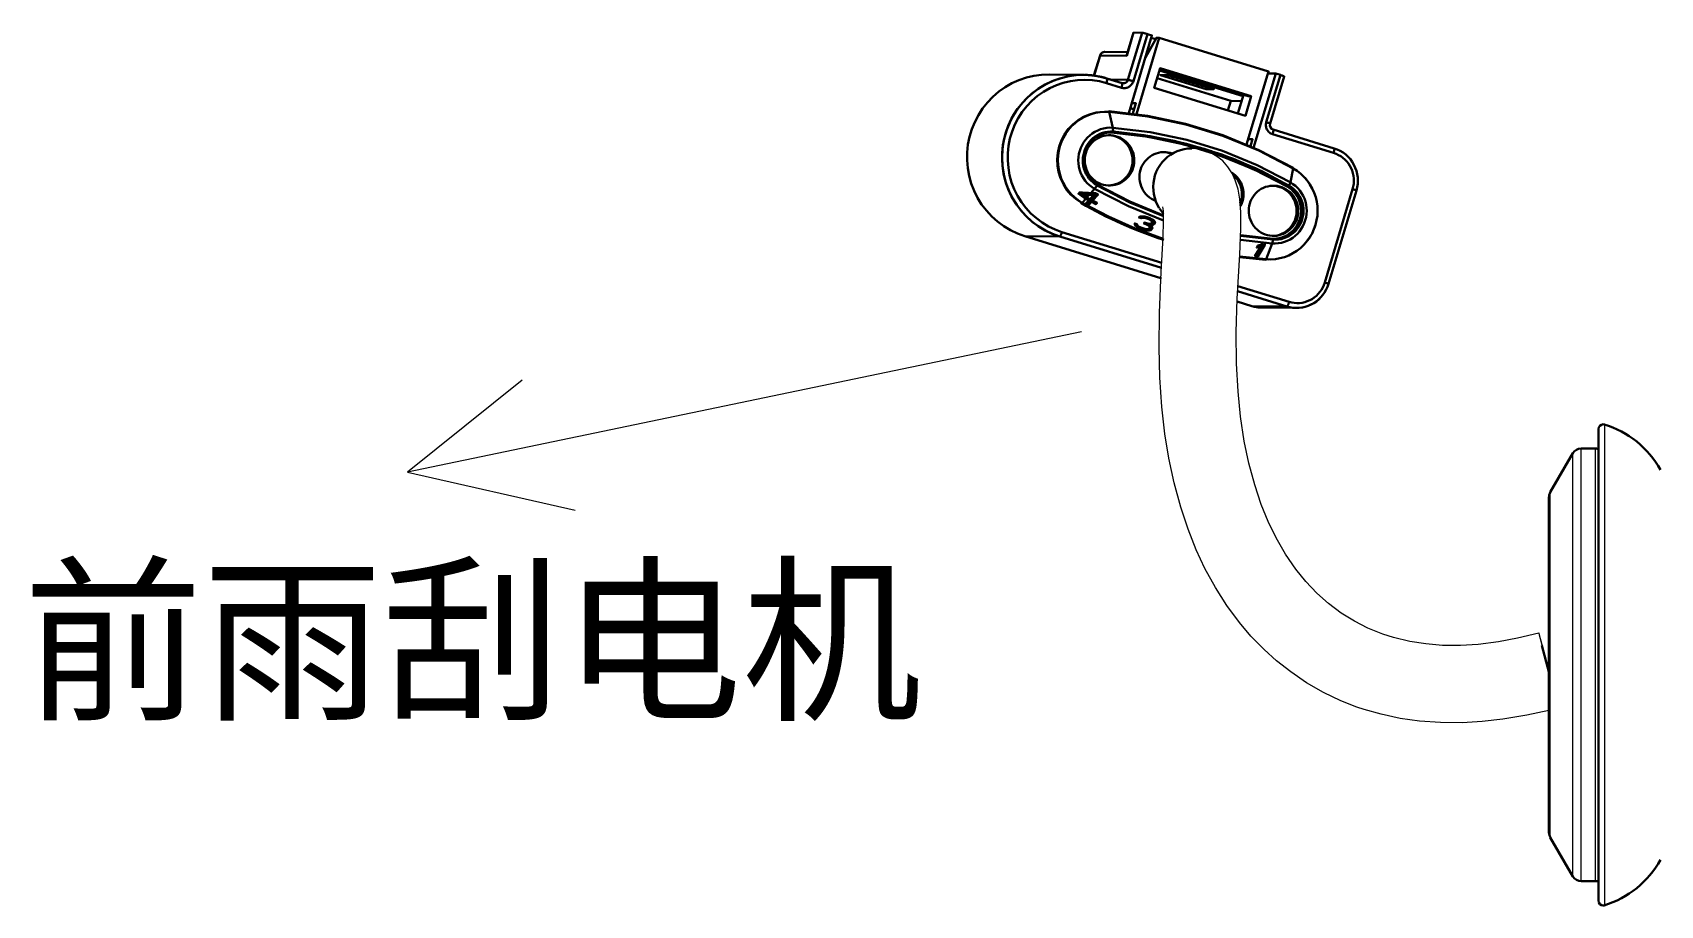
# Model space of a CAD drawing. Header units: millimetres. Extents: x 6 to 3615, y -854 to 0.
# Drawn here: x 126.8 to 158.12, y -105.99 to -89.21 of the extents above; entities that cross this region are included whole.
import ezdxf

# ---------------------------------------------------------------- set-up
doc = ezdxf.new("R2010")
doc.units = ezdxf.units.MM
doc.styles.add('4eff5b8b_Style', font='simfang.ttf')

msp = doc.modelspace()

# ---------------------------------------------------------------- linework, layer by layer
at = {"linetype": 'Continuous', "lineweight": 30}
for points in [[(147.987, -89.206), (147.855, -89.651), (147.987, -89.206), (147.986, -89.207)], [(147.986, -89.207), (147.858, -89.636)], [(148.148, -89.208), (147.987, -89.206), (148.148, -89.208), (147.877, -90.115), (148.148, -89.208)], [(148.251, -89.235), (147.981, -90.142), (148.251, -89.235), (148.339, -89.262), (148.251, -89.235)], [(147.987, -89.206), (147.986, -89.206), (147.986, -89.207)], [(148.252, -89.235), (148.244, -89.233), (148.236, -89.23), (148.227, -89.228), (148.219, -89.225), (148.211, -89.223), (148.203, -89.221), (148.195, -89.219), (148.189, -89.217), (148.182, -89.215), (148.176, -89.214), (148.17, -89.212), (148.165, -89.211), (148.16, -89.21), (148.156, -89.209), (148.152, -89.208), (148.15, -89.208), (148.148, -89.208)], [(148.339, -89.262), (147.893, -90.755), (148.339, -89.262)], [(148.479, -89.305), (148.041, -90.774), (148.479, -89.305)], [(148.213, -89.684), (148.425, -89.305), (148.479, -89.305), (150.582, -89.952), (148.479, -89.305), (148.425, -89.305), (148.213, -89.684)], [(148.326, -89.306), (148.41, -89.331), (148.326, -89.306)], [(147.34, -89.645), (147.224, -90.034)], [(147.341, -89.645), (147.225, -90.034), (147.341, -89.645), (147.34, -89.645)], [(147.341, -89.645), (147.34, -89.645), (147.34, -89.645)], [(147.43, -89.579), (147.421, -89.579), (147.413, -89.58), (147.405, -89.582), (147.397, -89.585), (147.389, -89.588), (147.382, -89.592), (147.375, -89.597), (147.368, -89.603), (147.362, -89.608), (147.357, -89.615), (147.352, -89.622), (147.348, -89.629), (147.344, -89.637), (147.341, -89.645)], [(147.855, -89.651), (147.341, -89.645), (147.855, -89.651)], [(147.873, -89.584), (147.43, -89.579)], [(146.364, -90.012), (146.216, -90.018), (146.068, -90.038), (145.923, -90.072), (145.781, -90.12), (145.644, -90.181), (145.514, -90.255), (145.392, -90.342), (145.278, -90.44), (145.175, -90.548), (145.081, -90.666), (144.999, -90.793), (144.929, -90.927), (144.872, -91.067), (144.829, -91.211), (144.799, -91.36), (144.783, -91.51), (144.782, -91.662), (144.794, -91.813), (144.822, -91.961), (144.862, -92.107), (144.916, -92.248), (144.983, -92.383), (145.062, -92.511), (145.154, -92.631), (145.256, -92.742), (145.367, -92.842), (145.488, -92.931), (145.616, -93.008), (145.752, -93.072), (145.892, -93.122)], [(146.364, -90.012), (146.216, -90.018), (146.068, -90.038), (145.923, -90.072), (145.781, -90.12), (145.644, -90.181), (145.514, -90.255), (145.392, -90.342), (145.278, -90.44), (145.175, -90.548), (145.081, -90.666), (144.999, -90.793), (144.929, -90.927), (144.872, -91.067), (144.829, -91.211), (144.799, -91.36), (144.783, -91.51), (144.782, -91.662), (144.794, -91.813), (144.822, -91.961), (144.862, -92.107), (144.916, -92.248), (144.983, -92.383), (145.062, -92.511), (145.154, -92.631), (145.256, -92.742), (145.367, -92.842), (145.488, -92.931), (145.616, -93.008), (145.752, -93.072), (145.892, -93.122)], [(147.474, -90.088), (147.325, -90.051), (147.173, -90.028), (147.02, -90.02), (146.866, -90.028), (146.714, -90.051), (146.565, -90.089), (146.421, -90.141), (146.282, -90.208), (146.15, -90.288), (146.027, -90.381), (145.913, -90.486), (145.81, -90.602), (145.719, -90.727), (145.64, -90.861), (145.574, -91.002), (145.522, -91.149), (145.485, -91.3), (145.462, -91.454), (145.455, -91.61), (145.462, -91.766), (145.485, -91.92), (145.522, -92.071), (145.574, -92.218), (145.64, -92.359), (145.719, -92.493), (145.81, -92.618), (145.913, -92.734), (146.027, -92.838), (146.151, -92.931), (146.282, -93.011), (146.421, -93.078), (146.566, -93.13)], [(147.474, -90.088), (147.33, -90.052), (147.182, -90.029), (147.034, -90.02), (146.884, -90.026), (146.737, -90.046), (146.592, -90.081), (146.451, -90.129), (146.315, -90.191), (146.186, -90.265), (146.064, -90.352), (145.95, -90.45), (145.846, -90.559), (145.753, -90.676), (145.671, -90.803), (145.602, -90.937), (145.545, -91.077), (145.502, -91.222), (145.473, -91.37), (145.457, -91.52), (145.456, -91.672), (145.469, -91.822), (145.496, -91.971), (145.537, -92.116), (145.591, -92.257), (145.658, -92.392), (145.737, -92.52), (145.828, -92.64), (145.93, -92.75), (146.042, -92.85), (146.163, -92.939), (146.29, -93.016), (146.426, -93.08), (146.566, -93.13)], [(147.463, -90.178), (147.327, -90.143), (147.189, -90.121), (147.049, -90.113), (146.909, -90.119), (146.769, -90.138), (146.633, -90.17), (146.5, -90.216), (146.373, -90.274), (146.25, -90.344), (146.135, -90.426), (146.029, -90.518), (145.931, -90.62), (145.843, -90.731), (145.767, -90.85), (145.701, -90.976), (145.648, -91.108), (145.607, -91.244), (145.579, -91.384), (145.565, -91.526), (145.564, -91.668), (145.576, -91.81), (145.601, -91.95), (145.64, -92.087), (145.69, -92.22), (145.753, -92.347), (145.828, -92.467), (145.914, -92.579), (146.01, -92.684), (146.115, -92.778), (146.229, -92.861), (146.349, -92.933), (146.476, -92.994), (146.608, -93.042)], [(147.038, -90.02), (146.364, -90.012)], [(147.463, -90.178), (147.466, -90.169), (147.468, -90.161), (147.47, -90.153), (147.472, -90.144), (147.474, -90.137), (147.475, -90.129), (147.476, -90.123), (147.477, -90.116), (147.478, -90.11), (147.478, -90.105), (147.478, -90.1), (147.478, -90.096), (147.478, -90.094), (147.477, -90.091), (147.476, -90.089), (147.474, -90.088)], [(147.463, -90.178), (147.466, -90.169), (147.468, -90.161), (147.47, -90.153), (147.472, -90.145), (147.474, -90.138), (147.475, -90.131), (147.476, -90.124), (147.477, -90.118), (147.478, -90.112), (147.478, -90.107), (147.478, -90.102), (147.478, -90.098), (147.478, -90.095), (147.477, -90.092), (147.476, -90.09), (147.475, -90.089), (147.474, -90.088)], [(147.753, -90.266), (147.463, -90.178), (147.753, -90.266)], [(147.764, -90.178), (147.474, -90.088)], [(147.877, -90.115), (147.549, -90.111), (147.877, -90.115)], [(147.753, -90.266), (147.77, -90.271), (147.787, -90.274), (147.806, -90.274), (147.824, -90.274), (147.841, -90.271), (147.859, -90.266), (147.876, -90.26), (147.892, -90.252), (147.907, -90.243), (147.922, -90.232), (147.935, -90.22), (147.947, -90.207), (147.958, -90.192), (147.967, -90.176), (147.975, -90.16), (147.981, -90.142)], [(147.753, -90.266), (147.755, -90.258), (147.757, -90.25), (147.759, -90.241), (147.761, -90.233), (147.763, -90.225), (147.764, -90.218), (147.765, -90.211), (147.766, -90.205), (147.767, -90.199), (147.767, -90.194), (147.768, -90.189), (147.767, -90.185), (147.767, -90.182), (147.766, -90.18), (147.765, -90.178), (147.764, -90.178)], [(147.753, -90.266), (147.755, -90.258), (147.757, -90.25), (147.759, -90.241), (147.761, -90.233), (147.763, -90.225), (147.764, -90.218), (147.765, -90.211), (147.766, -90.205), (147.767, -90.199), (147.767, -90.194), (147.768, -90.189), (147.767, -90.185), (147.767, -90.182), (147.766, -90.18), (147.765, -90.178), (147.764, -90.178)], [(147.763, -90.177), (147.771, -90.18), (147.78, -90.181), (147.788, -90.181), (147.797, -90.181), (147.805, -90.18), (147.813, -90.178), (147.821, -90.176), (147.829, -90.172), (147.836, -90.168), (147.843, -90.164), (147.85, -90.158), (147.856, -90.152), (147.862, -90.146), (147.867, -90.139), (147.871, -90.131), (147.874, -90.124), (147.877, -90.115)], [(147.981, -90.142), (147.973, -90.14), (147.965, -90.138), (147.956, -90.135), (147.948, -90.133), (147.94, -90.13), (147.932, -90.128), (147.925, -90.126), (147.918, -90.124), (147.911, -90.123), (147.904, -90.121), (147.898, -90.119), (147.894, -90.118), (147.889, -90.117), (147.885, -90.116), (147.882, -90.116), (147.879, -90.115), (147.877, -90.115)], [(147.981, -90.142), (147.972, -90.14), (147.963, -90.137), (147.954, -90.135), (147.946, -90.132), (147.938, -90.13), (147.929, -90.127), (147.922, -90.125), (147.914, -90.124), (147.907, -90.122), (147.901, -90.12), (147.895, -90.119), (147.89, -90.117), (147.885, -90.116), (147.882, -90.116), (147.879, -90.115), (147.877, -90.115)], [(148.495, -89.893), (148.384, -90.266), (150.136, -90.805), (148.384, -90.266), (148.495, -89.893)], [(149.857, -90.52), (148.438, -90.084), (149.857, -90.52)], [(150.093, -90.432), (148.482, -89.936), (150.093, -90.432)], [(150.193, -90.431), (148.491, -89.908), (150.193, -90.431)], [(150.247, -90.432), (148.495, -89.893), (150.247, -90.432), (150.193, -90.431), (150.247, -90.432), (150.136, -90.805), (150.247, -90.432)], [(148.654, -90.024), (148.503, -90.023), (149.379, -90.292), (148.503, -90.023), (148.654, -90.024)], [(149.53, -90.294), (148.654, -90.024), (149.53, -90.294), (149.379, -90.292), (149.392, -90.251), (149.379, -90.292), (149.53, -90.294)], [(150.582, -89.952), (150.161, -91.362), (150.582, -89.952)], [(150.722, -89.995), (150.296, -91.421), (150.722, -89.995)], [(150.81, -90.022), (150.538, -90.929), (150.81, -90.022)], [(150.569, -89.993), (150.722, -89.995), (150.81, -90.022), (150.722, -89.995), (150.569, -89.993)], [(150.883, -90.048), (150.612, -90.956)], [(150.883, -90.048), (150.882, -90.048), (150.881, -90.047), (150.879, -90.046), (150.877, -90.045), (150.874, -90.043), (150.87, -90.042), (150.865, -90.04), (150.86, -90.038), (150.854, -90.036), (150.847, -90.034), (150.841, -90.031), (150.833, -90.029), (150.826, -90.026), (150.818, -90.024), (150.809, -90.022)], [(149.994, -90.761), (150.101, -90.403), (149.994, -90.761)], [(147.518, -90.731), (147.43, -90.729), (147.341, -90.735), (147.253, -90.75), (147.168, -90.773), (147.085, -90.805), (147.005, -90.845), (146.929, -90.893), (146.859, -90.947), (146.794, -91.008), (146.734, -91.076), (146.682, -91.148), (146.637, -91.226), (146.599, -91.308), (146.569, -91.393), (146.547, -91.48), (146.534, -91.569), (146.529, -91.659), (146.533, -91.749), (146.545, -91.838), (146.566, -91.926), (146.595, -92.011), (146.632, -92.093), (146.677, -92.171), (146.728, -92.244), (146.787, -92.312), (146.851, -92.374), (146.922, -92.429), (146.996, -92.478)], [(147.518, -90.731), (147.43, -90.729), (147.341, -90.735), (147.253, -90.75), (147.168, -90.773), (147.085, -90.805), (147.005, -90.845), (146.929, -90.893), (146.859, -90.947), (146.794, -91.008), (146.734, -91.076), (146.682, -91.148), (146.637, -91.226), (146.599, -91.308), (146.569, -91.393), (146.547, -91.48), (146.534, -91.569), (146.529, -91.659), (146.533, -91.749), (146.545, -91.838), (146.566, -91.926), (146.595, -92.011), (146.632, -92.093), (146.677, -92.171), (146.728, -92.244), (146.787, -92.312), (146.851, -92.374), (146.922, -92.429), (146.996, -92.478)], [(147.518, -90.731), (147.517, -90.727), (147.516, -90.724), (147.515, -90.721), (147.514, -90.719), (147.513, -90.718), (147.511, -90.718)], [(151.058, -91.809), (150.394, -91.465), (149.701, -91.182), (148.986, -90.962), (148.254, -90.807), (147.511, -90.718)], [(147.518, -90.731), (147.517, -90.727), (147.516, -90.724), (147.515, -90.721), (147.514, -90.719), (147.513, -90.718), (147.511, -90.718)], [(151.059, -91.819), (150.395, -91.476), (149.704, -91.194), (148.99, -90.974), (148.26, -90.819), (147.518, -90.731)], [(151.059, -91.819), (150.395, -91.476), (149.704, -91.194), (148.99, -90.974), (148.26, -90.819), (147.518, -90.731)], [(147.518, -90.731), (147.587, -91.037), (147.518, -90.731)], [(147.922, -90.659), (147.997, -90.682), (147.922, -90.659)], [(147.922, -90.66), (147.997, -90.683)], [(148.032, -90.567), (147.972, -90.765), (148.032, -90.567), (147.95, -90.566), (148.032, -90.567)], [(149.802, -90.703), (149.857, -90.52), (149.802, -90.703)], [(150.065, -90.523), (149.857, -90.52), (150.065, -90.523)], [(147.587, -91.037), (147.528, -91.035), (147.468, -91.04), (147.409, -91.05), (147.352, -91.066), (147.296, -91.087), (147.242, -91.114), (147.192, -91.146), (147.144, -91.183), (147.1, -91.224), (147.06, -91.269), (147.025, -91.318), (146.995, -91.37), (146.969, -91.425), (146.949, -91.482), (146.934, -91.541), (146.925, -91.601), (146.922, -91.662), (146.925, -91.722), (146.933, -91.782), (146.947, -91.841), (146.967, -91.899), (146.991, -91.954), (147.021, -92.006), (147.056, -92.056), (147.095, -92.101), (147.139, -92.143), (147.186, -92.18), (147.236, -92.212)], [(147.587, -91.037), (147.528, -91.035), (147.468, -91.04), (147.409, -91.05), (147.352, -91.066), (147.296, -91.087), (147.242, -91.114), (147.192, -91.146), (147.144, -91.183), (147.1, -91.224), (147.06, -91.269), (147.025, -91.318), (146.995, -91.37), (146.969, -91.425), (146.949, -91.482), (146.934, -91.541), (146.925, -91.601), (146.922, -91.662), (146.925, -91.722), (146.933, -91.782), (146.947, -91.841), (146.967, -91.899), (146.991, -91.954), (147.021, -92.006), (147.056, -92.056), (147.095, -92.101), (147.139, -92.143), (147.186, -92.18), (147.236, -92.212)], [(147.595, -91.111), (147.543, -91.11), (147.49, -91.113), (147.438, -91.123), (147.387, -91.137), (147.338, -91.155), (147.291, -91.179), (147.246, -91.207), (147.204, -91.239), (147.165, -91.276), (147.13, -91.316), (147.099, -91.359), (147.072, -91.405), (147.05, -91.453), (147.032, -91.504), (147.019, -91.556), (147.011, -91.609), (147.009, -91.662), (147.01, -91.716), (147.018, -91.769), (147.03, -91.82), (147.047, -91.871), (147.069, -91.92), (147.096, -91.966), (147.126, -92.01), (147.161, -92.05), (147.199, -92.086), (147.241, -92.119), (147.286, -92.148)], [(147.594, -91.127), (147.543, -91.126), (147.492, -91.13), (147.441, -91.139), (147.392, -91.152), (147.344, -91.17), (147.298, -91.193), (147.255, -91.221), (147.214, -91.252), (147.177, -91.287), (147.142, -91.326), (147.112, -91.368), (147.086, -91.413), (147.065, -91.46), (147.047, -91.508), (147.035, -91.559), (147.027, -91.61), (147.024, -91.662), (147.026, -91.714), (147.034, -91.765), (147.046, -91.816), (147.062, -91.865), (147.083, -91.912), (147.109, -91.957), (147.139, -92), (147.173, -92.039), (147.21, -92.074), (147.25, -92.106), (147.293, -92.134)], [(147.546, -91.126), (147.562, -91.127), (147.545, -91.126)], [(150.939, -92.165), (150.305, -91.837), (149.645, -91.568), (148.965, -91.358), (148.268, -91.211), (147.562, -91.127)], [(150.938, -92.165), (150.414, -91.888), (149.869, -91.652), (149.307, -91.456), (148.732, -91.302), (148.149, -91.192), (147.562, -91.127)], [(147.594, -91.127), (147.562, -91.127), (147.594, -91.127)], [(151.001, -92.086), (150.362, -91.756), (149.696, -91.483), (149.007, -91.271), (148.303, -91.122), (147.587, -91.037)], [(151.001, -92.086), (150.362, -91.756), (149.696, -91.483), (149.007, -91.271), (148.303, -91.122), (147.587, -91.037)], [(147.587, -91.037), (147.595, -91.111), (147.587, -91.037)], [(150.971, -92.166), (150.446, -91.889), (149.901, -91.652), (149.339, -91.456), (148.765, -91.303), (148.181, -91.193), (147.594, -91.127)], [(150.971, -92.166), (150.337, -91.838), (149.677, -91.568), (148.997, -91.359), (148.3, -91.211), (147.594, -91.127)], [(150.978, -92.152), (150.345, -91.823), (149.684, -91.553), (149.002, -91.343), (148.304, -91.196), (147.595, -91.111)], [(150.978, -92.151), (150.453, -91.874), (149.907, -91.637), (149.344, -91.44), (148.768, -91.287), (148.184, -91.177), (147.595, -91.111)], [(150.538, -90.929), (150.534, -90.947), (150.532, -90.965), (150.531, -90.983), (150.532, -91.001), (150.534, -91.019), (150.538, -91.037), (150.545, -91.054), (150.552, -91.07), (150.562, -91.086), (150.572, -91.101), (150.584, -91.114), (150.598, -91.126), (150.612, -91.138), (150.628, -91.147), (150.644, -91.154), (150.661, -91.161)], [(150.612, -90.956), (150.611, -90.955), (150.61, -90.954), (150.608, -90.953), (150.606, -90.952), (150.603, -90.951), (150.599, -90.949), (150.594, -90.947), (150.589, -90.945), (150.583, -90.943), (150.577, -90.941), (150.57, -90.939), (150.562, -90.936), (150.555, -90.934), (150.547, -90.931), (150.538, -90.929)], [(150.612, -90.956), (150.611, -90.955), (150.61, -90.954), (150.608, -90.953), (150.606, -90.952), (150.603, -90.951), (150.599, -90.949), (150.594, -90.947), (150.589, -90.945), (150.583, -90.943), (150.577, -90.941), (150.57, -90.939), (150.562, -90.936), (150.555, -90.934), (150.547, -90.931), (150.538, -90.929)], [(150.661, -91.161), (150.663, -91.152), (150.665, -91.144), (150.667, -91.136), (150.669, -91.127), (150.671, -91.12), (150.673, -91.112), (150.674, -91.106), (150.675, -91.099), (150.675, -91.094), (150.676, -91.088), (150.676, -91.084), (150.676, -91.08), (150.675, -91.077), (150.674, -91.074), (150.673, -91.072), (150.672, -91.071)], [(150.661, -91.161), (150.663, -91.152), (150.665, -91.144), (150.667, -91.136), (150.669, -91.127), (150.671, -91.12), (150.673, -91.112), (150.674, -91.106), (150.675, -91.099), (150.675, -91.094), (150.676, -91.088), (150.676, -91.084), (150.676, -91.08), (150.675, -91.077), (150.674, -91.074), (150.673, -91.072), (150.672, -91.071)], [(151.846, -91.433), (150.672, -91.071)], [(147.979, -91.804), (147.99, -91.76), (147.996, -91.715), (147.999, -91.668), (147.997, -91.622), (147.991, -91.577), (147.981, -91.532), (147.967, -91.489), (147.948, -91.447), (147.926, -91.407), (147.9, -91.369), (147.87, -91.334), (147.838, -91.302), (147.802, -91.273), (147.765, -91.248), (147.725, -91.226), (147.683, -91.209), (147.639, -91.196), (147.595, -91.187), (147.55, -91.182), (147.504, -91.182), (147.46, -91.185), (147.415, -91.194), (147.371, -91.207), (147.329, -91.223), (147.289, -91.244), (147.25, -91.268), (147.215, -91.296), (147.181, -91.328), (147.151, -91.363), (147.125, -91.4), (147.102, -91.439), (147.083, -91.481), (147.067, -91.524)], [(147.947, -91.804), (147.958, -91.759), (147.965, -91.714), (147.967, -91.667), (147.965, -91.621), (147.959, -91.575), (147.948, -91.53), (147.934, -91.486), (147.915, -91.444), (147.892, -91.404), (147.866, -91.366), (147.836, -91.331), (147.803, -91.299), (147.768, -91.271), (147.729, -91.246), (147.689, -91.225), (147.646, -91.207), (147.603, -91.194), (147.558, -91.185), (147.513, -91.181)], [(149.104, -91.436), (149.032, -91.439), (148.961, -91.449), (148.891, -91.465), (148.823, -91.49), (148.758, -91.52), (148.696, -91.557), (148.637, -91.599), (148.584, -91.648), (148.535, -91.701), (148.491, -91.76), (148.454, -91.821), (148.422, -91.887), (148.397, -91.956), (148.379, -92.026), (148.367, -92.098), (148.363, -92.171), (148.366, -92.244), (148.376, -92.316), (148.392, -92.387), (148.415, -92.456), (148.446, -92.523), (148.481, -92.585)], [(150.274, -91.257), (150.234, -91.393), (150.274, -91.257), (150.192, -91.256), (150.274, -91.257)], [(151.834, -91.521), (150.661, -91.161), (151.834, -91.521)], [(151.834, -91.521), (151.837, -91.513), (151.839, -91.505), (151.841, -91.496), (151.843, -91.489), (151.845, -91.481), (151.847, -91.474), (151.848, -91.466), (151.848, -91.46), (151.849, -91.454), (151.849, -91.449), (151.849, -91.445), (151.849, -91.441), (151.849, -91.437), (151.848, -91.435), (151.847, -91.434), (151.846, -91.433)], [(151.834, -91.521), (151.837, -91.513), (151.839, -91.505), (151.841, -91.496), (151.843, -91.489), (151.845, -91.481), (151.847, -91.474), (151.848, -91.466), (151.848, -91.46), (151.849, -91.454), (151.849, -91.449), (151.849, -91.445), (151.849, -91.441), (151.849, -91.437), (151.848, -91.435), (151.847, -91.434), (151.846, -91.433)], [(152.274, -92.243), (152.289, -92.182), (152.298, -92.118), (152.301, -92.055), (152.298, -91.991), (152.289, -91.928), (152.273, -91.866), (152.252, -91.806), (152.226, -91.748), (152.193, -91.693), (152.156, -91.642), (152.113, -91.595), (152.067, -91.552), (152.016, -91.514), (151.962, -91.481), (151.905, -91.454), (151.846, -91.433)], [(147.067, -91.524), (147.056, -91.569), (147.05, -91.614), (147.047, -91.661), (147.049, -91.706), (147.055, -91.752), (147.065, -91.797), (147.079, -91.84), (147.098, -91.882), (147.121, -91.922), (147.146, -91.96), (147.176, -91.995), (147.208, -92.027), (147.244, -92.056), (147.281, -92.081), (147.321, -92.102), (147.363, -92.12), (147.407, -92.133), (147.451, -92.142), (147.496, -92.147), (147.542, -92.147), (147.587, -92.143), (147.631, -92.135), (147.675, -92.122), (147.717, -92.106), (147.757, -92.085), (147.796, -92.06), (147.832, -92.032), (147.865, -92.001), (147.895, -91.966), (147.921, -91.929), (147.944, -91.889), (147.964, -91.848), (147.979, -91.804)], [(148.735, -91.533), (148.691, -91.519), (148.647, -91.51), (148.602, -91.505), (148.556, -91.505), (148.511, -91.508), (148.467, -91.517), (148.423, -91.53), (148.381, -91.546), (148.34, -91.567), (148.302, -91.592), (148.266, -91.62), (148.233, -91.651), (148.203, -91.686), (148.176, -91.723), (148.153, -91.762), (148.134, -91.804), (148.119, -91.847)], [(148.722, -91.54), (148.684, -91.526), (148.645, -91.515), (148.604, -91.508), (148.564, -91.505)], [(149.497, -91.489), (149.494, -91.488)], [(149.499, -91.49), (149.496, -91.489)], [(152.2, -92.217), (152.213, -92.167), (152.221, -92.116), (152.224, -92.065), (152.223, -92.013), (152.216, -91.962), (152.206, -91.912), (152.19, -91.862), (152.171, -91.815), (152.147, -91.77), (152.119, -91.727), (152.088, -91.687), (152.052, -91.649), (152.014, -91.616), (151.972, -91.586), (151.928, -91.561), (151.882, -91.539), (151.834, -91.521)], [(147.501, -92.147), (147.547, -92.144), (147.592, -92.136), (147.637, -92.124), (147.68, -92.108), (147.721, -92.087), (147.76, -92.063), (147.797, -92.034), (147.83, -92.003), (147.861, -91.968), (147.888, -91.93), (147.912, -91.89), (147.931, -91.848), (147.947, -91.804)], [(147.979, -91.804), (147.946, -91.804), (147.979, -91.804)], [(148.119, -91.847), (148.108, -91.892), (148.101, -91.937), (148.098, -91.983), (148.1, -92.028), (148.106, -92.073), (148.116, -92.118), (148.13, -92.161), (148.148, -92.203), (148.17, -92.243), (148.195, -92.281), (148.224, -92.315), (148.256, -92.348), (148.292, -92.376), (148.329, -92.402), (148.368, -92.424), (148.41, -92.441)], [(150.081, -92.451), (150.092, -92.407), (150.099, -92.362), (150.101, -92.317), (150.1, -92.271), (150.094, -92.226), (150.084, -92.182), (150.07, -92.139), (150.053, -92.097), (150.031, -92.057), (150.006, -92.02), (149.977, -91.985), (149.945, -91.953), (149.911, -91.924), (149.874, -91.899)], [(150.049, -92.451), (150.059, -92.408), (150.066, -92.365), (150.069, -92.321), (150.068, -92.277), (150.063, -92.233), (150.055, -92.19), (150.042, -92.148), (150.026, -92.108), (150.006, -92.069), (149.982, -92.032), (149.956, -91.997), (149.926, -91.965), (149.894, -91.936)], [(150.537, -93.566), (150.626, -93.568), (150.715, -93.562), (150.802, -93.547), (150.888, -93.524), (150.971, -93.492), (151.05, -93.452), (151.126, -93.404), (151.197, -93.35), (151.262, -93.288), (151.321, -93.221), (151.373, -93.148), (151.419, -93.071), (151.456, -92.989), (151.486, -92.904), (151.508, -92.817), (151.521, -92.728), (151.526, -92.638), (151.522, -92.548), (151.509, -92.459), (151.489, -92.371), (151.46, -92.286), (151.423, -92.204), (151.379, -92.126), (151.327, -92.053), (151.269, -91.985), (151.204, -91.923), (151.134, -91.867), (151.059, -91.819)], [(150.537, -93.566), (150.626, -93.568), (150.715, -93.562), (150.802, -93.547), (150.888, -93.524), (150.971, -93.492), (151.05, -93.452), (151.126, -93.404), (151.197, -93.35), (151.262, -93.288), (151.321, -93.221), (151.373, -93.148), (151.419, -93.071), (151.456, -92.989), (151.486, -92.904), (151.508, -92.817), (151.521, -92.728), (151.526, -92.638), (151.522, -92.548), (151.509, -92.459), (151.489, -92.371), (151.46, -92.286), (151.423, -92.204), (151.379, -92.126), (151.327, -92.053), (151.269, -91.985), (151.204, -91.923), (151.134, -91.867), (151.059, -91.819)], [(151.059, -91.819), (151.002, -92.086), (151.059, -91.819)], [(151.059, -91.819), (151.059, -91.816), (151.059, -91.813), (151.059, -91.811), (151.059, -91.81), (151.058, -91.809)], [(151.059, -91.819), (151.059, -91.816), (151.059, -91.813), (151.059, -91.811), (151.059, -91.81), (151.058, -91.809)], [(146.946, -92.279), (146.923, -92.305), (146.946, -92.279)], [(147.006, -92.313), (146.946, -92.279), (147.006, -92.313)], [(147.011, -92.285), (147.004, -92.321), (147.011, -92.285)], [(147.147, -92.408), (147.089, -92.375), (147.133, -92.326), (147.089, -92.375), (147.147, -92.408)], [(147.221, -92.326), (147.147, -92.408), (147.221, -92.326), (147.133, -92.326), (147.221, -92.326)], [(147.251, -92.292), (147.164, -92.292), (147.236, -92.212), (147.164, -92.292), (147.251, -92.292)], [(147.266, -92.475), (147.259, -92.509), (147.283, -92.484), (147.198, -92.437), (147.207, -92.39), (147.198, -92.437), (147.302, -92.321), (147.251, -92.292), (147.302, -92.321), (147.198, -92.437), (147.283, -92.484), (147.259, -92.509), (147.266, -92.475)], [(147.28, -92.309), (147.207, -92.39), (147.28, -92.309)], [(147.227, -92.293), (147.221, -92.326), (147.227, -92.293)], [(147.286, -92.148), (147.236, -92.212), (147.286, -92.148)], [(147.236, -92.212), (147.886, -92.548), (148.564, -92.823)], [(147.236, -92.212), (147.886, -92.548), (148.564, -92.823)], [(147.286, -92.148), (147.911, -92.472), (148.563, -92.74)], [(147.286, -92.148), (147.912, -92.472), (148.563, -92.74)], [(147.293, -92.134), (147.915, -92.456), (148.563, -92.722)], [(147.293, -92.134), (147.915, -92.456), (148.563, -92.722)], [(151.132, -92.774), (151.143, -92.73), (151.15, -92.684), (151.153, -92.638), (151.151, -92.592), (151.145, -92.547), (151.134, -92.502), (151.12, -92.458), (151.101, -92.416), (151.079, -92.376), (151.053, -92.339), (151.024, -92.304), (150.991, -92.271), (150.956, -92.243), (150.918, -92.218), (150.878, -92.196), (150.836, -92.179), (150.793, -92.166), (150.748, -92.156), (150.704, -92.152), (150.658, -92.151), (150.613, -92.155), (150.568, -92.164), (150.525, -92.176), (150.483, -92.193), (150.442, -92.213), (150.404, -92.238), (150.368, -92.266), (150.335, -92.297), (150.305, -92.332), (150.279, -92.369), (150.255, -92.409), (150.236, -92.451), (150.221, -92.494)], [(150.65, -93.262), (150.71, -93.264), (150.77, -93.259), (150.829, -93.249), (150.887, -93.233), (150.943, -93.212), (150.996, -93.185), (151.047, -93.153), (151.095, -93.116), (151.138, -93.075), (151.178, -93.03), (151.213, -92.981), (151.244, -92.929), (151.269, -92.874), (151.289, -92.817), (151.304, -92.758), (151.313, -92.698), (151.316, -92.637), (151.313, -92.577), (151.305, -92.517), (151.291, -92.458), (151.272, -92.4), (151.247, -92.345), (151.217, -92.293), (151.182, -92.243), (151.143, -92.198), (151.1, -92.156), (151.052, -92.119), (151.001, -92.086)], [(150.65, -93.262), (150.71, -93.264), (150.77, -93.259), (150.829, -93.249), (150.887, -93.233), (150.943, -93.212), (150.996, -93.185), (151.047, -93.153), (151.095, -93.116), (151.138, -93.075), (151.178, -93.03), (151.213, -92.981), (151.244, -92.929), (151.269, -92.874), (151.289, -92.817), (151.304, -92.758), (151.313, -92.698), (151.316, -92.637), (151.313, -92.577), (151.305, -92.517), (151.291, -92.458), (151.272, -92.4), (151.247, -92.345), (151.217, -92.293), (151.182, -92.243), (151.143, -92.198), (151.1, -92.156), (151.052, -92.119), (151.001, -92.086)], [(151.1, -92.774), (151.111, -92.729), (151.118, -92.683), (151.121, -92.637), (151.119, -92.591), (151.113, -92.545), (151.102, -92.5), (151.087, -92.456), (151.069, -92.414), (151.046, -92.374), (151.02, -92.336), (150.99, -92.301), (150.957, -92.269), (150.921, -92.241), (150.883, -92.215), (150.843, -92.194), (150.8, -92.177), (150.756, -92.164), (150.712, -92.156), (150.666, -92.151)], [(150.669, -93.188), (150.721, -93.189), (150.774, -93.186), (150.826, -93.177), (150.877, -93.163), (150.926, -93.144), (150.973, -93.12), (151.018, -93.092), (151.06, -93.06), (151.099, -93.023), (151.134, -92.984), (151.165, -92.94), (151.192, -92.894), (151.214, -92.846), (151.232, -92.795), (151.245, -92.744), (151.253, -92.691), (151.255, -92.637), (151.254, -92.584), (151.246, -92.531), (151.234, -92.479), (151.216, -92.428), (151.195, -92.38), (151.168, -92.333), (151.138, -92.29), (151.103, -92.249), (151.065, -92.212), (151.023, -92.18), (150.978, -92.151)], [(150.67, -93.172), (150.721, -93.173), (150.772, -93.17), (150.822, -93.161), (150.872, -93.147), (150.92, -93.129), (150.966, -93.106), (151.009, -93.079), (151.05, -93.047), (151.087, -93.012), (151.122, -92.973), (151.152, -92.932), (151.178, -92.887), (151.199, -92.84), (151.217, -92.791), (151.229, -92.74), (151.237, -92.689), (151.24, -92.637), (151.238, -92.585), (151.23, -92.534), (151.218, -92.483), (151.202, -92.434), (151.181, -92.387), (151.155, -92.342), (151.125, -92.3), (151.091, -92.261), (151.054, -92.225), (151.014, -92.193), (150.971, -92.166)], [(150.686, -93.173), (150.737, -93.17), (150.788, -93.161), (150.837, -93.148), (150.886, -93.129), (150.931, -93.107), (150.975, -93.08), (151.016, -93.048), (151.054, -93.013), (151.088, -92.974), (151.119, -92.932), (151.145, -92.888), (151.167, -92.841), (151.185, -92.792), (151.197, -92.741), (151.205, -92.69), (151.208, -92.638), (151.205, -92.586), (151.199, -92.535), (151.186, -92.484), (151.17, -92.435), (151.149, -92.387), (151.123, -92.342), (151.093, -92.3), (151.059, -92.261), (151.022, -92.225), (150.982, -92.193), (150.939, -92.165)], [(150.971, -92.166), (150.938, -92.165), (150.971, -92.166)], [(151.002, -92.086), (150.978, -92.151), (151.002, -92.086)], [(152.2, -92.217), (151.664, -94.014), (152.2, -92.217)], [(151.737, -94.04), (152.274, -92.243)], [(152.274, -92.243), (152.273, -92.243), (152.272, -92.242), (152.271, -92.241), (152.268, -92.24), (152.265, -92.239), (152.261, -92.237), (152.256, -92.235), (152.251, -92.233), (152.245, -92.231), (152.239, -92.229), (152.232, -92.226), (152.224, -92.225), (152.217, -92.222), (152.209, -92.219), (152.2, -92.217)], [(152.274, -92.243), (152.273, -92.243), (152.272, -92.242), (152.271, -92.241), (152.268, -92.24), (152.265, -92.239), (152.261, -92.237), (152.256, -92.235), (152.251, -92.233), (152.245, -92.231), (152.239, -92.229), (152.232, -92.226), (152.224, -92.225), (152.217, -92.222), (152.209, -92.219), (152.2, -92.217)], [(146.981, -92.488), (146.982, -92.488), (146.984, -92.488), (146.986, -92.487), (146.988, -92.485), (146.991, -92.483), (146.994, -92.481), (146.996, -92.478)], [(146.981, -92.488), (146.982, -92.488), (146.984, -92.488), (146.986, -92.487), (146.988, -92.485), (146.991, -92.483), (146.994, -92.481), (146.996, -92.478)], [(147.066, -92.401), (146.996, -92.478), (147.066, -92.401)], [(146.996, -92.478), (147.5, -92.745), (148.019, -92.976), (148.554, -93.173)], [(146.996, -92.478), (147.5, -92.745), (148.019, -92.976), (148.554, -93.173)], [(147.12, -92.523), (147.069, -92.494), (147.123, -92.434), (147.066, -92.401), (147.123, -92.434), (147.069, -92.494), (147.12, -92.523)], [(147.129, -92.475), (147.12, -92.523), (147.175, -92.463), (147.12, -92.523), (147.129, -92.475), (147.101, -92.459), (147.129, -92.475)], [(147.13, -92.399), (147.123, -92.434), (147.13, -92.399)], [(147.183, -92.415), (147.129, -92.475), (147.183, -92.415), (147.175, -92.463), (147.259, -92.509), (147.175, -92.463), (147.183, -92.415)], [(147.2, -92.424), (147.183, -92.415), (147.2, -92.424)], [(150.038, -92.483), (150.049, -92.451)], [(150.042, -92.543), (150.057, -92.513), (150.07, -92.482), (150.081, -92.451)], [(150.081, -92.451), (150.049, -92.451), (150.081, -92.451)], [(150.221, -92.494), (150.21, -92.538), (150.203, -92.584), (150.201, -92.63), (150.202, -92.676), (150.209, -92.721), (150.219, -92.766), (150.233, -92.81), (150.252, -92.852), (150.274, -92.892), (150.3, -92.93), (150.329, -92.965), (150.362, -92.997), (150.397, -93.025), (150.435, -93.051), (150.475, -93.072), (150.517, -93.089), (150.56, -93.103), (150.605, -93.112), (150.65, -93.116), (150.695, -93.117), (150.74, -93.113), (150.785, -93.105), (150.828, -93.092), (150.871, -93.075), (150.911, -93.055), (150.949, -93.03), (150.985, -93.002), (151.018, -92.971), (151.048, -92.936), (151.075, -92.899), (151.098, -92.859), (151.117, -92.818), (151.132, -92.774)], [(148.053, -92.894), (148.008, -92.876), (148.053, -92.894), (148.056, -92.906), (148.053, -92.894)], [(148.008, -92.876), (148.008, -92.894), (148.011, -92.878), (148.008, -92.894), (148.008, -92.876)], [(148.039, -92.935), (148.017, -92.915), (148.008, -92.894), (148.017, -92.915), (148.024, -92.883), (148.017, -92.915), (148.039, -92.935)], [(148.068, -92.958), (148.039, -92.935), (148.047, -92.891), (148.039, -92.935), (148.068, -92.958)], [(148.083, -92.934), (148.068, -92.923), (148.056, -92.906), (148.068, -92.923), (148.083, -92.934)], [(148.102, -92.976), (148.068, -92.958), (148.075, -92.928), (148.068, -92.958), (148.102, -92.976)], [(148.125, -92.956), (148.083, -92.934), (148.125, -92.956)], [(148.134, -92.779), (148.089, -92.762), (148.109, -92.746), (148.089, -92.762), (148.134, -92.779)], [(148.108, -92.947), (148.102, -92.976), (148.174, -93.003), (148.102, -92.976), (148.108, -92.947)], [(148.157, -92.741), (148.109, -92.746), (148.157, -92.741)], [(148.18, -92.976), (148.125, -92.956), (148.18, -92.976), (148.174, -93.003), (148.213, -93.011), (148.174, -93.003), (148.18, -92.976)], [(148.161, -92.772), (148.134, -92.779), (148.141, -92.743), (148.134, -92.779), (148.161, -92.772)], [(148.199, -92.745), (148.157, -92.741), (148.199, -92.745), (148.194, -92.772), (148.241, -92.784), (148.194, -92.772), (148.199, -92.745)], [(148.194, -92.772), (148.161, -92.772), (148.166, -92.742), (148.161, -92.772), (148.194, -92.772)], [(148.227, -92.988), (148.18, -92.976), (148.227, -92.988)], [(148.22, -92.892), (148.183, -92.879), (148.195, -92.86), (148.183, -92.879), (148.22, -92.892)], [(148.231, -92.874), (148.195, -92.86), (148.231, -92.874)], [(148.265, -92.764), (148.199, -92.745), (148.265, -92.764)], [(148.218, -92.985), (148.213, -93.011), (148.255, -93.015), (148.213, -93.011), (148.218, -92.985)], [(148.224, -92.871), (148.22, -92.892), (148.271, -92.917), (148.22, -92.892), (148.224, -92.871)], [(148.249, -92.989), (148.227, -92.988), (148.249, -92.989)], [(148.291, -92.884), (148.231, -92.874), (148.291, -92.884)], [(148.278, -92.798), (148.241, -92.784), (148.246, -92.759), (148.241, -92.784), (148.278, -92.798)], [(148.272, -92.986), (148.249, -92.989), (148.272, -92.986)], [(148.26, -92.988), (148.255, -93.015), (148.288, -93.015), (148.255, -93.015), (148.26, -92.988)], [(148.32, -92.819), (148.278, -92.798), (148.283, -92.771), (148.265, -92.764), (148.283, -92.771), (148.278, -92.798), (148.32, -92.819)], [(148.278, -92.881), (148.271, -92.917), (148.278, -92.881)], [(148.293, -92.936), (148.299, -92.961), (148.308, -92.915), (148.299, -92.961), (148.293, -92.936), (148.271, -92.917), (148.293, -92.936)], [(148.287, -92.98), (148.272, -92.986), (148.287, -92.98)], [(148.343, -92.799), (148.283, -92.771), (148.343, -92.799)], [(148.299, -92.961), (148.287, -92.98), (148.294, -92.944), (148.287, -92.98), (148.299, -92.961)], [(148.315, -93.007), (148.288, -93.015), (148.297, -92.969), (148.294, -92.969), (148.297, -92.969), (148.288, -93.015), (148.315, -93.007)], [(148.315, -92.881), (148.291, -92.884), (148.315, -92.881)], [(148.301, -92.889), (148.293, -92.936), (148.301, -92.889), (148.294, -92.883), (148.301, -92.889)], [(148.333, -92.996), (148.315, -93.007), (148.324, -92.961), (148.297, -92.969), (148.324, -92.961), (148.315, -93.007), (148.333, -92.996)], [(148.337, -92.934), (148.298, -92.909), (148.303, -92.882), (148.298, -92.909), (148.343, -92.908), (148.298, -92.909), (148.337, -92.934), (148.347, -92.955), (148.337, -92.934)], [(148.345, -92.868), (148.315, -92.881), (148.345, -92.868)], [(148.325, -92.791), (148.32, -92.819), (148.325, -92.791)], [(148.341, -92.838), (148.35, -92.859), (148.36, -92.813), (148.35, -92.859), (148.341, -92.838), (148.32, -92.819), (148.341, -92.838)], [(148.344, -92.977), (148.333, -92.996), (148.341, -92.95), (148.324, -92.961), (148.341, -92.95), (148.333, -92.996), (148.344, -92.977)], [(148.348, -92.802), (148.341, -92.838), (148.348, -92.802)], [(148.343, -92.947), (148.341, -92.95), (148.343, -92.947)], [(148.374, -92.821), (148.343, -92.799), (148.374, -92.821), (148.398, -92.853), (148.374, -92.821)], [(148.369, -92.9), (148.343, -92.908), (148.351, -92.861), (148.349, -92.861), (148.351, -92.861), (148.343, -92.908), (148.369, -92.9)], [(148.347, -92.955), (148.344, -92.977), (148.347, -92.955)], [(148.35, -92.859), (148.345, -92.868), (148.348, -92.853), (148.345, -92.868), (148.35, -92.859)], [(148.39, -92.884), (148.369, -92.9), (148.378, -92.854), (148.351, -92.861), (148.378, -92.854), (148.369, -92.9), (148.39, -92.884)], [(148.358, -92.81), (148.36, -92.813), (148.358, -92.81)], [(148.391, -92.844), (148.378, -92.854), (148.391, -92.844)], [(148.396, -92.875), (148.39, -92.884), (148.396, -92.85), (148.39, -92.884), (148.396, -92.875)], [(148.398, -92.853), (148.396, -92.875), (148.398, -92.853)], [(150.655, -93.117), (150.701, -93.114), (150.746, -93.106), (150.79, -93.094), (150.833, -93.077), (150.874, -93.057), (150.914, -93.032), (150.95, -93.004), (150.984, -92.973), (151.015, -92.938), (151.042, -92.9), (151.065, -92.86), (151.085, -92.818), (151.1, -92.774)], [(151.132, -92.774), (151.1, -92.774), (151.132, -92.774)], [(148.512, -93.928), (145.891, -93.122), (145.892, -93.122), (145.891, -93.122)], [(146.565, -93.13), (145.892, -93.122), (148.512, -93.928), (145.892, -93.122), (146.565, -93.13)], [(146.565, -93.13), (146.567, -93.13), (146.569, -93.129), (146.571, -93.127), (146.573, -93.124), (146.575, -93.121), (146.578, -93.117), (146.581, -93.113), (146.583, -93.107), (146.586, -93.101), (146.589, -93.095), (146.592, -93.088), (146.595, -93.081), (146.598, -93.073), (146.6, -93.066), (146.603, -93.058), (146.605, -93.05), (146.608, -93.042)], [(146.565, -93.13), (146.567, -93.13), (146.569, -93.129), (146.571, -93.127), (146.573, -93.124), (146.575, -93.121), (146.578, -93.117), (146.581, -93.113), (146.583, -93.107), (146.586, -93.101), (146.589, -93.095), (146.592, -93.088), (146.595, -93.081), (146.598, -93.073), (146.6, -93.066), (146.603, -93.058), (146.605, -93.05), (146.608, -93.042)], [(148.523, -93.732), (146.565, -93.13), (148.523, -93.732)], [(148.529, -93.632), (146.608, -93.042), (148.529, -93.632)], [(150.65, -93.262), (150.537, -93.566), (150.65, -93.262), (150.042, -93.194), (150.65, -93.262)], [(150.044, -93.117), (150.669, -93.188), (150.65, -93.262), (150.669, -93.188), (150.044, -93.117)], [(150.045, -93.101), (150.67, -93.172), (150.045, -93.101)], [(150.375, -93.513), (150.319, -93.504), (150.432, -93.318), (150.355, -93.342), (150.379, -93.304), (150.355, -93.342), (150.432, -93.318), (150.319, -93.504), (150.375, -93.513)], [(150.384, -93.466), (150.375, -93.513), (150.511, -93.288), (150.455, -93.28), (150.462, -93.246), (150.455, -93.28), (150.511, -93.288), (150.375, -93.513), (150.384, -93.466), (150.345, -93.46), (150.384, -93.466)], [(150.455, -93.28), (150.379, -93.304), (150.455, -93.28)], [(150.493, -93.285), (150.384, -93.466), (150.493, -93.285)], [(150.438, -93.285), (150.432, -93.318), (150.438, -93.285)], [(150.519, -93.251), (150.511, -93.288), (150.519, -93.251)], [(150.024, -93.526), (150.528, -93.579)], [(150.025, -93.512), (150.537, -93.566), (150.025, -93.512)], [(150.528, -93.579), (150.53, -93.578), (150.531, -93.577), (150.533, -93.576), (150.534, -93.573), (150.536, -93.57), (150.537, -93.566)], [(150.528, -93.579), (150.53, -93.578), (150.531, -93.577), (150.533, -93.576), (150.534, -93.573), (150.536, -93.57), (150.537, -93.566)], [(150.937, -94.474), (149.987, -94.183), (150.937, -94.474)], [(150.979, -94.385), (149.993, -94.082), (150.979, -94.385)], [(150.937, -94.474), (150.994, -94.489), (151.052, -94.498), (151.112, -94.502), (151.171, -94.5), (151.229, -94.493), (151.287, -94.48), (151.344, -94.462), (151.398, -94.439), (151.451, -94.411), (151.5, -94.377), (151.546, -94.34), (151.589, -94.298), (151.627, -94.253), (151.662, -94.203), (151.691, -94.151), (151.716, -94.097), (151.735, -94.04)], [(150.937, -94.474), (150.994, -94.489), (151.052, -94.498), (151.112, -94.502), (151.171, -94.5), (151.229, -94.493), (151.287, -94.48), (151.344, -94.462), (151.398, -94.439), (151.451, -94.411), (151.5, -94.377), (151.546, -94.34), (151.589, -94.298), (151.627, -94.253), (151.662, -94.203), (151.691, -94.151), (151.716, -94.097), (151.735, -94.04)], [(150.979, -94.385), (151.029, -94.398), (151.078, -94.406), (151.129, -94.41), (151.18, -94.408), (151.23, -94.402), (151.28, -94.391), (151.328, -94.375), (151.375, -94.355), (151.42, -94.331), (151.462, -94.302), (151.502, -94.27), (151.538, -94.234), (151.571, -94.195), (151.6, -94.153), (151.626, -94.109), (151.647, -94.062), (151.664, -94.014)], [(151.115, -94.502), (151.174, -94.5), (151.233, -94.493), (151.29, -94.48), (151.347, -94.461), (151.401, -94.438), (151.453, -94.41), (151.502, -94.376), (151.548, -94.339), (151.591, -94.297), (151.629, -94.252), (151.663, -94.202), (151.693, -94.151), (151.718, -94.096), (151.737, -94.04)], [(151.737, -94.04), (151.737, -94.039), (151.736, -94.039), (151.734, -94.038), (151.732, -94.036), (151.728, -94.035), (151.724, -94.033), (151.72, -94.032), (151.714, -94.03), (151.708, -94.028), (151.702, -94.026), (151.695, -94.023), (151.688, -94.021), (151.68, -94.018), (151.672, -94.016), (151.664, -94.014)], [(151.737, -94.04), (151.737, -94.039), (151.736, -94.039), (151.734, -94.038), (151.732, -94.036), (151.728, -94.035), (151.724, -94.033), (151.72, -94.032), (151.714, -94.03), (151.708, -94.028), (151.702, -94.026), (151.695, -94.023), (151.688, -94.021), (151.68, -94.018), (151.672, -94.016), (151.664, -94.014)], [(150.262, -94.467), (150.263, -94.467), (150.937, -94.474), (150.263, -94.467), (150.262, -94.467), (149.979, -94.379), (150.263, -94.467), (149.979, -94.379)], [(150.263, -94.467), (150.321, -94.482), (150.381, -94.491), (150.441, -94.495)], [(151.115, -94.502), (150.441, -94.495)], [(150.937, -94.474), (150.938, -94.474), (150.94, -94.473), (150.943, -94.47), (150.945, -94.468), (150.947, -94.464), (150.95, -94.459), (150.953, -94.454), (150.956, -94.448), (150.959, -94.442), (150.962, -94.435), (150.965, -94.427), (150.968, -94.42), (150.971, -94.412), (150.973, -94.403), (150.976, -94.394), (150.979, -94.385)], [(150.937, -94.474), (150.938, -94.474), (150.94, -94.473), (150.943, -94.47), (150.945, -94.468), (150.947, -94.464), (150.95, -94.459), (150.953, -94.454), (150.956, -94.448), (150.959, -94.442), (150.962, -94.435), (150.965, -94.427), (150.968, -94.42), (150.971, -94.412), (150.973, -94.403), (150.976, -94.394), (150.979, -94.385)], [(156.93, -105.902), (156.93, -96.834)], [(156.003, -98.049), (156.436, -97.298)], [(156.597, -97.206), (156.874, -97.206)], [(155.977, -103.837), (155.977, -98.145)], [(155.977, -101.447), (155.977, -98.899)], [(155.843, -100.992), (155.977, -101.499)], [(155.977, -104.59), (155.977, -102.243)], [(156.003, -104.686), (156.436, -105.437)], [(156.597, -105.53), (156.874, -105.53)]]:
    msp.add_lwpolyline(points, dxfattribs=at)
at = {"linetype": 'Continuous', "lineweight": 13}
for points in [[(148.148, -89.208), (148.157, -89.209), (148.251, -89.235)], [(145.891, -93.122), (145.726, -93.061), (145.569, -92.982), (145.421, -92.885), (145.286, -92.772), (145.16, -92.64), (145.05, -92.495), (144.943, -92.308), (144.875, -92.148), (144.824, -91.977), (144.792, -91.802), (144.78, -91.624), (144.787, -91.447), (144.814, -91.27), (144.86, -91.099), (144.925, -90.933), (145.026, -90.745), (145.129, -90.601), (145.253, -90.463), (145.386, -90.346), (145.53, -90.245), (145.685, -90.161), (145.849, -90.095), (146.019, -90.048), (146.17, -90.023), (146.364, -90.012)], [(146.608, -93.042), (146.436, -92.976), (146.272, -92.889), (146.12, -92.782), (145.983, -92.657), (145.879, -92.536), (145.787, -92.405), (145.711, -92.264), (145.648, -92.111), (145.601, -91.952), (145.573, -91.789), (145.563, -91.625), (145.57, -91.461), (145.595, -91.298), (145.638, -91.139), (145.697, -90.985), (145.773, -90.84), (145.864, -90.703), (145.969, -90.578), (146.087, -90.465), (146.218, -90.366), (146.358, -90.281), (146.506, -90.213), (146.649, -90.166), (146.795, -90.134), (146.944, -90.116), (147.119, -90.116), (147.293, -90.136), (147.463, -90.178)], [(147.753, -90.266), (147.799, -90.274), (147.847, -90.269), (147.892, -90.252), (147.931, -90.224), (147.961, -90.187), (147.981, -90.142)], [(150.81, -90.022), (150.858, -90.038), (150.88, -90.046), (150.882, -90.047), (150.882, -90.048), (150.883, -90.048), (150.883, -90.048)], [(146.981, -92.488), (146.876, -92.418), (146.781, -92.333), (146.698, -92.237), (146.629, -92.13), (146.574, -92.015), (146.536, -91.894), (146.514, -91.768), (146.508, -91.641), (146.52, -91.513), (146.548, -91.389), (146.592, -91.269), (146.653, -91.157), (146.727, -91.054), (146.814, -90.962), (146.913, -90.883), (147.022, -90.817), (147.138, -90.768), (147.267, -90.732), (147.427, -90.716), (147.511, -90.718)], [(147.286, -92.148), (147.193, -92.081), (147.116, -91.997), (147.059, -91.898), (147.022, -91.789), (147.009, -91.675), (147.018, -91.56), (147.051, -91.45), (147.106, -91.349), (147.179, -91.261), (147.269, -91.191), (147.372, -91.142), (147.482, -91.114), (147.595, -91.111)], [(147.594, -91.127), (147.484, -91.131), (147.377, -91.157), (147.278, -91.205), (147.191, -91.273), (147.119, -91.358), (147.066, -91.456), (147.034, -91.563), (147.024, -91.674), (147.037, -91.785), (147.073, -91.891), (147.129, -91.987), (147.204, -92.069), (147.293, -92.134)], [(150.538, -90.929), (150.531, -90.977), (150.536, -91.025), (150.552, -91.07), (150.58, -91.11), (150.617, -91.14), (150.661, -91.161)], [(147.067, -91.524), (147.11, -91.425), (147.173, -91.338), (147.253, -91.267), (147.347, -91.215), (147.45, -91.187), (147.557, -91.183), (147.661, -91.202), (147.759, -91.245), (147.845, -91.309), (147.915, -91.39), (147.965, -91.486), (147.994, -91.59), (147.998, -91.698), (147.979, -91.804)], [(147.946, -91.804), (147.967, -91.69), (147.958, -91.573), (147.924, -91.462), (147.864, -91.363), (147.782, -91.281), (147.683, -91.222), (147.573, -91.188), (147.513, -91.182)], [(149.802, -91.789), (149.7, -91.676), (149.59, -91.588), (149.457, -91.514), (149.315, -91.464), (149.166, -91.439), (149.104, -91.436)], [(147.979, -91.804), (147.937, -91.904), (147.873, -91.991), (147.793, -92.062), (147.699, -92.114), (147.596, -92.142), (147.49, -92.146), (147.385, -92.127), (147.287, -92.084), (147.201, -92.02), (147.131, -91.939), (147.081, -91.843), (147.053, -91.739), (147.048, -91.631), (147.067, -91.524)], [(148.119, -91.847), (148.161, -91.748), (148.224, -91.661), (148.304, -91.59), (148.398, -91.539), (148.501, -91.51), (148.608, -91.506), (148.672, -91.515), (148.735, -91.533)], [(151.834, -91.521), (151.934, -91.563), (152.023, -91.624), (152.1, -91.701), (152.159, -91.792), (152.2, -91.893), (152.222, -92.001), (152.222, -92.11), (152.2, -92.217)], [(147.501, -92.147), (147.569, -92.141), (147.636, -92.124), (147.74, -92.075), (147.83, -92.003), (147.9, -91.911), (147.946, -91.804)], [(148.41, -92.441), (148.338, -92.408), (148.252, -92.343), (148.182, -92.262), (148.132, -92.167), (148.104, -92.062), (148.099, -91.954), (148.119, -91.847)], [(152.779, -100.776), (152.495, -100.662), (152.234, -100.529), (151.982, -100.372), (151.736, -100.187), (151.513, -99.988), (151.302, -99.766), (151.107, -99.525), (150.91, -99.238), (150.73, -98.927), (150.577, -98.612), (150.443, -98.283), (150.316, -97.905), (150.204, -97.491), (150.116, -97.065), (150.044, -96.591), (149.996, -96.108), (149.967, -95.568), (149.962, -94.967), (149.981, -94.326), (150.027, -93.477), (150.049, -92.98), (150.048, -92.659), (150.03, -92.409), (149.997, -92.221), (149.943, -92.045), (149.887, -91.921), (149.802, -91.789)], [(149.874, -91.899), (149.953, -91.96), (150.017, -92.037), (150.068, -92.132), (150.096, -92.236), (150.1, -92.344), (150.081, -92.451)], [(150.049, -92.451), (150.069, -92.336), (150.061, -92.22), (150.026, -92.109), (149.966, -92.009), (149.894, -91.936)], [(151.058, -91.809), (151.166, -91.881), (151.287, -91.994), (151.366, -92.094), (151.43, -92.204), (151.48, -92.321), (151.513, -92.444), (151.529, -92.571), (151.529, -92.699), (151.512, -92.825), (151.478, -92.948), (151.428, -93.065), (151.364, -93.175), (151.27, -93.29), (151.149, -93.398), (151.017, -93.479), (150.881, -93.536), (150.738, -93.57), (150.591, -93.581), (150.528, -93.579)], [(150.221, -92.494), (150.263, -92.395), (150.326, -92.307), (150.407, -92.236), (150.501, -92.185), (150.604, -92.156), (150.71, -92.152), (150.815, -92.171), (150.913, -92.214), (150.999, -92.278), (151.069, -92.36), (151.119, -92.455), (151.147, -92.56), (151.152, -92.668), (151.132, -92.774)], [(151.1, -92.774), (151.12, -92.659), (151.112, -92.543), (151.077, -92.432), (151.017, -92.333), (150.935, -92.251), (150.837, -92.191), (150.727, -92.157), (150.666, -92.151)], [(150.978, -92.151), (151.071, -92.218), (151.147, -92.303), (151.205, -92.402), (151.242, -92.51), (151.255, -92.625), (151.246, -92.739), (151.213, -92.849), (151.158, -92.95), (151.085, -93.038), (150.994, -93.108), (150.892, -93.157), (150.782, -93.185), (150.669, -93.188)], [(150.67, -93.172), (150.78, -93.169), (150.887, -93.142), (150.986, -93.094), (151.073, -93.026), (151.145, -92.941), (151.198, -92.843), (151.23, -92.736), (151.24, -92.625), (151.227, -92.514), (151.191, -92.409), (151.135, -92.312), (151.06, -92.23), (150.971, -92.166)], [(150.686, -93.173), (150.781, -93.163), (150.872, -93.135), (150.977, -93.078), (151.067, -92.999), (151.138, -92.902), (151.185, -92.791), (151.206, -92.671), (151.201, -92.551), (151.17, -92.434), (151.113, -92.327), (151.035, -92.236), (150.938, -92.165)], [(152.283, -102.178), (151.973, -102.057), (151.637, -101.896), (151.312, -101.71), (151.008, -101.504), (150.736, -101.29), (150.495, -101.072), (150.244, -100.814), (150.021, -100.551), (149.782, -100.228), (149.561, -99.881), (149.359, -99.512), (149.191, -99.153), (149.034, -98.76), (148.892, -98.335), (148.766, -97.869), (148.664, -97.392), (148.588, -96.924), (148.528, -96.403), (148.49, -95.843), (148.475, -95.261), (148.483, -94.595), (148.518, -93.805), (148.555, -93.147), (148.564, -92.83), (148.559, -92.637), (148.549, -92.56)], [(151.132, -92.774), (151.09, -92.874), (151.027, -92.961), (150.946, -93.032), (150.853, -93.083), (150.75, -93.112), (150.643, -93.116), (150.538, -93.097), (150.441, -93.054), (150.354, -92.99), (150.284, -92.908), (150.235, -92.813), (150.206, -92.708), (150.202, -92.6), (150.221, -92.494)], [(150.654, -93.117), (150.723, -93.11), (150.79, -93.094), (150.894, -93.045), (150.984, -92.973), (151.054, -92.88), (151.1, -92.774)], [(151.664, -94.014), (151.623, -94.114), (151.564, -94.205), (151.487, -94.283), (151.397, -94.343), (151.298, -94.385), (151.192, -94.407), (151.085, -94.407), (150.979, -94.385)], [(146.981, -94.962), (134.016, -97.663)], [(136.224, -95.892), (134.016, -97.663), (137.242, -98.392)], [(157.051, -105.991), (157.051, -96.745)], [(156.436, -105.437), (156.436, -97.298)], [(156.597, -105.53), (156.597, -97.206)], [(156.874, -105.53), (156.874, -97.206)], [(156.003, -104.686), (156.003, -98.049)], [(155.785, -100.757), (155.373, -100.856), (155.008, -100.924), (154.616, -100.973), (154.278, -100.994), (153.931, -100.992), (153.606, -100.966), (153.303, -100.918), (152.988, -100.843), (152.779, -100.776)], [(155.977, -101.447), (155.901, -101.167), (155.798, -100.794), (155.786, -100.758), (155.785, -100.757), (155.785, -100.757)], [(155.785, -100.757), (155.785, -100.757), (155.785, -100.761), (155.792, -100.789), (155.843, -100.992)], [(155.977, -102.243), (155.551, -102.338), (155.09, -102.415), (154.693, -102.459), (154.307, -102.481), (153.893, -102.479), (153.485, -102.449), (153.112, -102.396), (152.75, -102.318), (152.422, -102.225), (152.283, -102.178)]]:
    msp.add_lwpolyline(points, dxfattribs=at)
at = {"linetype": 'Continuous', "lineweight": 30}
for centre, radius, start, end in [((147.429, -89.673), 0.0937, 89, 162), ((147.43, -89.671), 0.0922, 90, 164), ((147.971, -89.67), 0.118, 163, 170), ((147.971, -89.67), 0.118, 163, 170), ((147.021, -91.554), 1.534, 73, 89), ((147.789, -90.089), 0.0917, -107, -17), ((147.788, -90.103), 0.0787, -108, -90), ((150.702, -90.983), 0.0942, 164, -108), ((148.541, -91.979), 0.475, 67, 87), ((147.691, -91.317), 1.251, -128, -120), ((147.691, -91.317), 1.251, -128, -120), ((147.172, -90.44), 1.852, -97, -90), ((147.172, -90.44), 1.852, -97, -90), ((147.818, -91.121), 1.451, -124, -120), ((147.818, -91.12), 1.451, -124, -120), ((147.137, -90.59), 1.736, -94, -90), ((147.138, -90.59), 1.736, -94, -90), ((151.143, -85.258), 8.343, -120, -108), ((149.121, -92.173), 0.761, -147, -137), ((149.619, -92.32), 0.45, -22, -18), ((149.61, -92.311), 0.492, -28, -16), ((150.449, -93.859), 0.636, -107, -91), ((150.449, -93.865), 0.629, -107, -91), ((157.022, -96.833), 0.0922, 90, -180), ((157.023, -96.839), 0.098, 74, 90), ((156.496, -98.52), 1.86, 29, 73), ((156.597, -97.391), 0.186, 90, 150), ((156.874, -97.299), 0.0932, 53, 90), ((156.178, -98.147), 0.2, 151, -180), ((156.178, -104.588), 0.2, -179, -150), ((156.496, -104.215), 1.86, -73, -29), ((156.598, -105.343), 0.187, -150, -90), ((156.874, -105.437), 0.0932, -90, -53), ((157.022, -105.902), 0.0922, -180, -90), ((157.023, -105.896), 0.098, -90, -74)]:
    msp.add_arc(centre, radius, start, end, dxfattribs=at)

# ---------------------------------------------------------------- texts
at = {"linetype": 'Continuous', "style": '4eff5b8b_Style'}
msp.add_text('前雨刮电机', height=2.535, dxfattribs=at).set_placement((126.619, -102.173))

doc.saveas('drawing.dxf')
